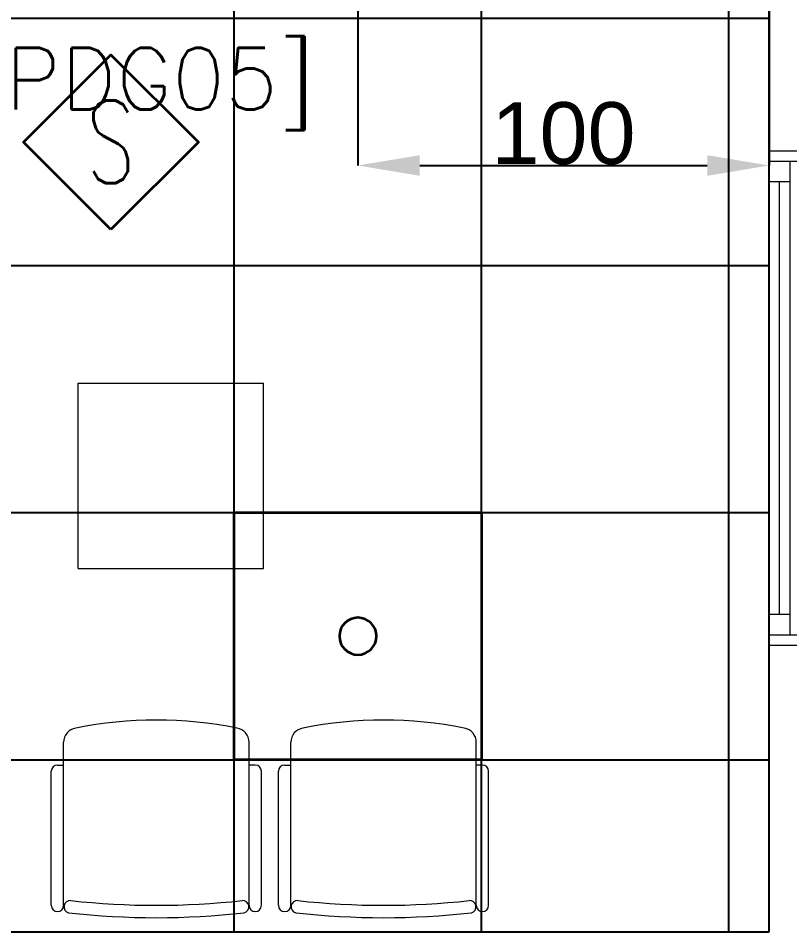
# Model space of a CAD drawing. Header units: inches. Extents: x -12418 to 57169, y -29325 to 19878.
# Drawn here: x 7276 to 9148, y -10017 to -7800 of the extents above; entities that cross this region are included whole.
import ezdxf
from ezdxf.enums import TextEntityAlignment as Align

# ---------------------------------------------------------------- set-up
doc = ezdxf.new("R2010")
doc.units = ezdxf.units.IN
doc.header["$LTSCALE"] = 25
doc.header["$MEASUREMENT"] = 0
doc.header["$PDMODE"] = 3
doc.layers.get('0').update_dxf_attribs({"color": 8})
doc.layers.get('Defpoints').update_dxf_attribs({"color": 8})
for name, color, linetype, lineweight in [('00-Ground Floor$0$72_EGR_BASE_TEXT', 252, 'Continuous', 5), ('00-Ground Floor$0$Aluminum', 251, 'Continuous', 5), ('00-Ground Floor$0$LOADING', 253, 'Continuous', 5), ('00-Ground Floor$0$Walls', 251, 'Continuous', 5), ('E-DIM', 6, 'Continuous', 18), ('E-LITE-CIRC-NUMB', 6, 'Continuous', 25), ('E-LITE-CLNG', 150, 'Continuous', 35), ('E-LITE-CTRL', 6, 'Continuous', 25), ('F-ALRM-CLNG @ 100', 33, 'Continuous', 35)]:
    doc.layers.add(name, color=color, linetype=linetype, lineweight=lineweight)
doc.layers.add('00-Ground Floor$0$False Ceiling', color=251, linetype='Continuous')
doc.styles.add('00-Ground Floor$0$SIMPLEX', font='SIMPLEX.shx', dxfattribs={"height": 150})
doc.styles.add('DC_Simplex', font='SIMPLEX.shx', dxfattribs={"width": 0.7})
doc.styles.get("Standard").update_dxf_attribs({"font": 'arial.ttf'})
doc.dimstyles.get("Standard").update_dxf_attribs({"dimtxt": 150, "dimasz": 150, "dimexe": 0.18, "dimexo": 0.0625, "dimgap": 1, "dimtad": 1, "dimdec": 0, "dimlfac": 0.1, "dimzin": 0, "dimdsep": 46, "dimtxsty": 'Standard', "dimcen": 0.09, "dimclrd": 256, "dimclrt": 7, "dimadec": 0, "dimazin": 0, "dimtfac": 1, "dimtdec": 0, "dimtofl": 0, "dimtmove": 0, "dimatfit": 3, "dimfxl": 1, "dimtolj": 1, "dimtzin": 0, "dimarcsym": 0})

# ---------------------------------------------------------------- blocks, each defined once
blk = doc.blocks.new('00-Ground Floor$0$GF21016-P')
at = {"layer": '00-Ground Floor$0$LOADING', "extrusion": (-1.24384e-09, -1.20261e-09, -1)}
for p, q in [((0.0128, 0.0179), (0.0128, 0.4136)), ((0.4628, 0.0179), (0.4628, 0.4136)), ((-0.0022, 0.3585), (0.0128, 0.3585)), ((0.4778, 0.3585), (0.4628, 0.3585)), ((-0.0172, 0.0179), (-0.0172, 0.3435)), ((0.4928, 0.0179), (0.4928, 0.3435)), ((0.4778, 0.0029), (0.4778, 0.0029))]:
    blk.add_line(p, q, dxfattribs=at)
for centre, radius, start, end in [((-0.2378, -0.5362), 1.0036, 78.7568, 101.2432), ((-0.0478, 0.4136), 0.035, 0, 80.6557), ((-0.4278, 0.4136), 0.035, 99.3443, 180), ((0.0022, 0.3435), 0.015, 0, 90), ((-0.4778, 0.3435), 0.015, 90, 180), ((-0.0284, 0.0145), 0.015, 284.3864, 95.5209), ((-0.2378, 1.8928), 1.8749, 263.6341, 276.3659), ((-0.4471, 0.0145), 0.015, 84.4791, 255.6136), ((0.0022, 0.0179), 0.015, 270, 0), ((0.0022, 0.0179), 0.015, 180, 270), ((-0.2378, 1.8734), 1.8855, 263.5119, 276.4881), ((-0.4778, 0.0179), 0.015, 270, 0), ((-0.4778, 0.0179), 0.015, 180, 270)]:
    blk.add_arc(centre, radius, start, end, dxfattribs=at)
blk = doc.blocks.new('00-Ground Floor$0$GF21058A-P')
at = {"color": 0}
for p, q in [((-0.225, 0.45), (0.225, 0.45)), ((-0.225, 0), (-0.225, 0.45)), ((0.225, 0), (0.225, 0.45)), ((-0.225, 0), (0.225, 0))]:
    blk.add_line(p, q, dxfattribs=at)
blk = doc.blocks.new('00-Ground Floor$0$A$C37be4daf')
at = {"layer": '00-Ground Floor$0$Aluminum'}
for p, q in [((1416, 598.2), (216, 598.2)), ((241, 498.2), (241, 598.2)), ((291, 548.2), (291, 598.2)), ((1341, 548.2), (1341, 598.2)), ((1391, 498.2), (1391, 598.2)), ((291, 573.2), (1341, 573.2)), ((1391, 548.2), (241, 548.2)), ((1416, 498.2), (216, 498.2))]:
    blk.add_line(p, q, dxfattribs=at)
at = {"layer": '00-Ground Floor$0$Walls'}
for p, q in [((216, 498.2), (216, 598.2)), ((1416, 498.2), (1416, 598.2))]:
    blk.add_line(p, q, dxfattribs=at)
blk = doc.blocks.new('00-Ground Floor$0$A$Ce9e1c4c3')
at = {"layer": '00-Ground Floor$0$False Ceiling', "color": 254, "linetype": 'Continuous'}
for p, q in [((-92200, -10017.4), (-92200, -6347.4)), ((-91600, -10017.4), (-91600, -6347.4)), ((-91000, -10017.4), (-91000, -6347.4)), ((-94542.1, -7800), (-90902.1, -7800)), ((-94542.1, -8400), (-90902.1, -8400)), ((-94542.1, -9000), (-90902.1, -9000)), ((-94542.1, -9600), (-90902.1, -9600))]:
    blk.add_line(p, q, dxfattribs=at)
at = {"layer": '00-Ground Floor$0$False Ceiling', "color": 254}
for p, q in [((-90902.1, -10017.4, 0), (-90902.1, -6347.4, 0)), ((-94542.1, -10017.4, 0), (-90902.1, -10017.4, 0))]:
    blk.add_line(p, q, dxfattribs=at)
blk = doc.blocks.new('00-Ground Floor')
at = {"layer": '00-Ground Floor$0$Walls'}
for q in [(9097.9, -7427.4, 0), (5457.9, -10017.4, 0)]:
    blk.add_line((9097.9, -10017.4, 0), q, dxfattribs=at)
at = {"rotation": 90}
blk.add_blockref('00-Ground Floor$0$A$C37be4daf', (9696.2, -9538.4, 0), dxfattribs=at)
at = {"layer": '00-Ground Floor$0$False Ceiling', "color": 254}
blk.add_blockref('00-Ground Floor$0$A$Ce9e1c4c3', (100000, 0), dxfattribs=at)
at = {"layer": '00-Ground Floor$0$LOADING', "extrusion": (7.77437e-06, 8.59117e-06, -1), "xscale": -1000.000000000004, "yscale": 1000.000000000004, "zscale": 999.9999999999978, "rotation": 359.9999999987463}
blk.add_blockref('00-Ground Floor$0$GF21058A-P', (-7646, -9136, 0), dxfattribs=at)
at = {"layer": '00-Ground Floor$0$LOADING', "extrusion": (2.67577e-11, 8.17196e-07, -1), "xscale": 1000, "yscale": 1000, "zscale": 1000, "rotation": 359.9999748871168}
for p in [(-7848.7, -9971.2, 0), (-8400, -9971.2, 0)]:
    blk.add_blockref('00-Ground Floor$0$GF21016-P', p, dxfattribs=at)
at = {"layer": '00-Ground Floor$0$72_EGR_BASE_TEXT', "insert": (7504.2, -7871.8, 0), "char_height": 150, "attachment_point": 2, "style": '00-Ground Floor$0$SIMPLEX'}
blk.add_mtext('[OPDG05]', dxfattribs=at)
blk = doc.blocks.new('*U58')
blk.add_lwpolyline([(-300, 300), (-300, -300), (300, -300), (300, 300)], close=True)
blk.add_circle((0, 0), 45)
at = {"layer": 'E-LITE-CIRC-NUMB', "style": 'DC_Simplex', "width": 0.7, "flags": 8}
blk.add_attdef('CIRCUIT', text='', height=200, rotation=0, dxfattribs=at).set_placement((-473.9, 300), align=Align.RIGHT)
at = {"layer": 'E-LITE-CTRL', "style": 'DC_Simplex', "width": 0.7, "flags": 8}
blk.add_attdef('CONTROL', (1118.9, -935), '', height=200, rotation=360, dxfattribs=at)
blk = doc.blocks.new('A$C5CF53093')
blk.add_lwpolyline([(0, -212.1), (-212.1, 0), (0, 212.1), (212.1, 0)], close=True)
blk = doc.blocks.new('*U206')
at = {"xscale": 0.01, "yscale": 0.01, "zscale": 0.01}
blk.add_blockref('A$C5CF53093', (0.007, -0.007), dxfattribs=at)
at = {"color": 6, "style": 'DC_Simplex', "width": 0.7, "flags": 8}
blk.add_attdef('TYPE', text='', height=2, rotation=360, dxfattribs=at).set_placement((0, 0), align=Align.MIDDLE_CENTER)
blk = doc.blocks.new('*D398')
at = {"layer": 'Defpoints', "color": 0, "transparency": 16777216}
for p in [(9097.9, -6347.4, 0), (8100, -7500), (9097.9, -8157.4)]:
    blk.add_point(p, dxfattribs=at)
at = {"layer": 'E-DIM', "color": 0, "lineweight": -2, "transparency": 16777216}
for p, q in [((9097.9, -6347.5), (9097.9, -8157.6)), ((8100, -7500.1), (8100, -8157.6))]:
    blk.add_line(p, q, dxfattribs=at)
at = {"layer": 'E-DIM', "lineweight": -2, "transparency": 16777216}
blk.add_line((8250, -8157.4), (8947.9, -8157.4), dxfattribs=at)
at = {"layer": 'E-DIM', "transparency": 16777216}
for points in [[(8250, -8132.4), (8250, -8182.4), (8100, -8157.4)], [(8947.9, -8132.4), (8947.9, -8182.4), (9097.9, -8157.4)]]:
    blk.add_solid(points, dxfattribs=at)
at = {"layer": 'E-DIM', "color": 7, "transparency": 16777216, "insert": (8599, -8079.8), "char_height": 150, "attachment_point": 5}
blk.add_mtext('\\A1;100', dxfattribs=at)

msp = doc.modelspace()

# ---------------------------------------------------------------- block references
msp.add_blockref('00-Ground Floor', (0, 0))
at = {"layer": 'E-LITE-CLNG', "xscale": -1}
msp.add_blockref('*U58', (8100, -9300), dxfattribs=at)
at = {"layer": 'F-ALRM-CLNG @ 100', "xscale": 100, "yscale": 100, "zscale": 100}
msp.add_blockref('*U206', (7500, -8100), dxfattribs=at).add_auto_attribs({'TYPE': 'S'})

# ---------------------------------------------------------------- dimensions: what is measured, and where the dimension line sits
at = {"layer": 'E-DIM'}
dim = msp.add_linear_dim(base=(9097.9, -8157.4), p1=(8100, -7500), p2=(9097.9, -6347.4, 0), dimstyle='Standard', dxfattribs=at)
dim.commit()
dim.dimension.update_dxf_attribs({"geometry": '*D398', "text_midpoint": (8599, -8079.8)})

doc.saveas('drawing.dxf')
